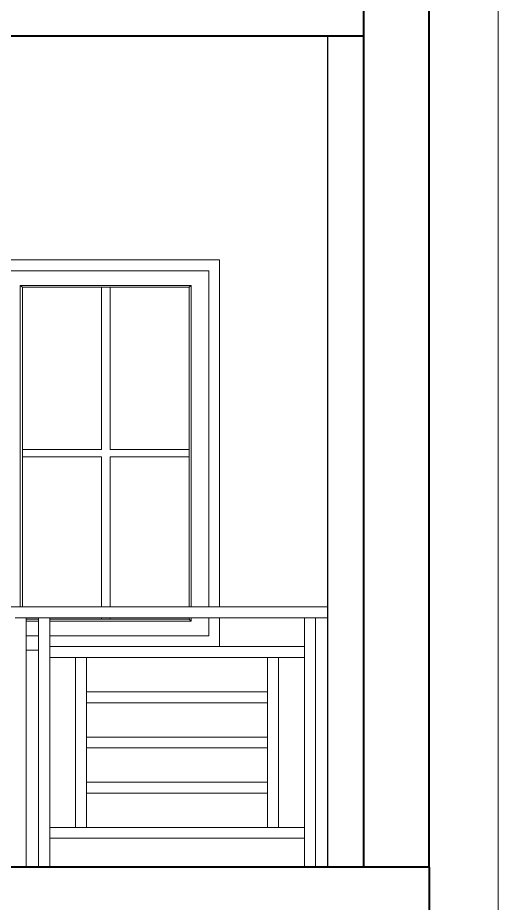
# Model space of a CAD drawing. Header units: inches. Extents: x 137851 to 141026, y -21374 to -19129.
# Drawn here: x 139616.3 to 139682.7, y -21068.7 to -20946.2 of the extents above; entities that cross this region are included whole.
import ezdxf

# ---------------------------------------------------------------- set-up
doc = ezdxf.new("R2010")
doc.units = ezdxf.units.IN
doc.header["$LTSCALE"] = 0.5
doc.header["$MEASUREMENT"] = 0
for name, color, linetype, lineweight in [('PARAPET', 50, 'Continuous', 13), ('wall', 1, 'Continuous', 40), ('wall light', 6, 'Continuous', 25), ('window', 4, 'Continuous', 13)]:
    doc.layers.add(name, color=color, linetype=linetype, lineweight=lineweight)

msp = doc.modelspace()

# ---------------------------------------------------------------- linework, layer by layer
at = {"layer": 'PARAPET'}
for p, q in [((139682.73, -20828.73), (139682.73, -21201.73)), ((139616.93, -21027.73), (139579.25, -21027.73)), ((139619.17, -21027.73), (139616.93, -21027.73)), ((139627.84, -21027.73), (139619.17, -21027.73)), ((139644.19, -21027.73), (139627.84, -21027.73)), ((139659.15, -21027.73), (139644.19, -21027.73)), ((139659.15, -21027.73), (139659.15, -21029.23)), ((139619.17, -21029.23), (139615.92, -21029.23)), ((139617.45, -21029.45), (139617.45, -21029.23)), ((139617.45, -21063.73), (139617.45, -21029.45)), ((139620.7, -21029.23), (139619.17, -21029.23)), ((139619.17, -21063.73), (139619.17, -21029.23)), ((139620.7, -21063.73), (139620.7, -21029.23)), ((139620.7, -21029.23), (139644.19, -21029.23)), ((139644.19, -21029.23), (139655.91, -21029.23)), ((139657.44, -21029.23), (139655.91, -21029.23)), ((139655.91, -21063.73), (139655.91, -21029.23)), ((139657.44, -21063.73), (139657.44, -21029.23)), ((139657.44, -21029.23), (139659.15, -21029.23)), ((139644.19, -21033.23), (139620.7, -21033.23)), ((139655.91, -21033.23), (139644.19, -21033.23)), ((139617.45, -21033.73), (139619.17, -21033.73)), ((139620.7, -21034.73), (139652.34, -21034.73)), ((139624.27, -21058.23), (139624.27, -21034.73)), ((139625.8, -21039.48), (139625.8, -21034.73)), ((139650.8, -21058.23), (139650.8, -21034.73)), ((139652.34, -21058.23), (139652.34, -21034.73)), ((139652.34, -21034.73), (139655.91, -21034.73)), ((139625.8, -21058.23), (139625.8, -21039.48)), ((139650.8, -21039.48), (139625.8, -21039.48)), ((139625.8, -21040.98), (139650.8, -21040.98)), ((139650.8, -21045.73), (139625.8, -21045.73)), ((139625.8, -21047.23), (139650.8, -21047.23)), ((139650.8, -21051.98), (139625.8, -21051.98)), ((139625.8, -21053.48), (139650.8, -21053.48)), ((139652.34, -21058.23), (139620.7, -21058.23)), ((139655.91, -21058.23), (139652.34, -21058.23)), ((139620.7, -21059.73), (139655.91, -21059.73)), ((139657.44, -21063.73), (139615.92, -21063.73))]:
    msp.add_line(p, q, dxfattribs=at)
at = {"layer": 'wall'}
for p, q in [((139673.15, -21063.73), (139673.15, -20739.73)), ((139664.15, -21063.73), (139664.15, -20748.73)), ((139543.19, -20948.73), (139664.15, -20948.73)), ((139673.15, -21063.73), (139534.19, -21063.73)), ((139673.15, -21063.73), (139673.15, -21201.73))]:
    msp.add_line(p, q, dxfattribs=at)
at = {"layer": 'wall light'}
msp.add_line((139659.15, -21063.73), (139659.15, -20948.73), dxfattribs=at)
at = {"layer": 'window'}
for p, q in [((139584.19, -20979.73), (139644.19, -20979.73)), ((139644.19, -21027.73), (139644.19, -20979.73)), ((139585.69, -20981.23), (139642.69, -20981.23)), ((139642.69, -20981.23), (139642.69, -21027.73)), ((139616.63, -21027.73), (139616.63, -20983.25)), ((139616.63, -20983.25), (139640.26, -20983.25)), ((139616.93, -20983.51), (139616.63, -20983.25)), ((139616.93, -21027.73), (139616.93, -20983.51)), ((139639.96, -20983.51), (139616.93, -20983.51)), ((139627.84, -20983.51), (139627.84, -21005.97)), ((139629.05, -20983.51), (139629.05, -21005.97)), ((139639.96, -20983.51), (139640.26, -20983.25)), ((139639.96, -20983.51), (139639.96, -21027.73)), ((139640.26, -20983.25), (139640.26, -21027.73)), ((139616.93, -21005.97), (139627.84, -21005.97)), ((139629.05, -21005.97), (139639.96, -21005.97)), ((139616.93, -21006.99), (139627.84, -21006.99)), ((139627.84, -21006.99), (139627.84, -21027.73)), ((139629.05, -21006.99), (139639.96, -21006.99)), ((139629.05, -21006.99), (139629.05, -21027.73)), ((139619.17, -21029.45), (139617.45, -21029.45)), ((139639.96, -21029.45), (139620.7, -21029.45)), ((139627.84, -21029.23), (139627.84, -21029.45)), ((139629.05, -21029.23), (139629.05, -21029.45)), ((139639.96, -21029.23), (139639.96, -21029.45)), ((139639.96, -21029.45), (139640.26, -21029.71)), ((139640.26, -21029.23), (139640.26, -21029.71)), ((139642.69, -21029.23), (139642.69, -21031.73)), ((139644.19, -21033.23), (139644.19, -21029.23)), ((139619.17, -21029.71), (139617.45, -21029.71)), ((139640.26, -21029.71), (139620.7, -21029.71)), ((139619.17, -21031.73), (139617.45, -21031.73)), ((139642.69, -21031.73), (139620.7, -21031.73))]:
    msp.add_line(p, q, dxfattribs=at)

doc.saveas('drawing.dxf')
